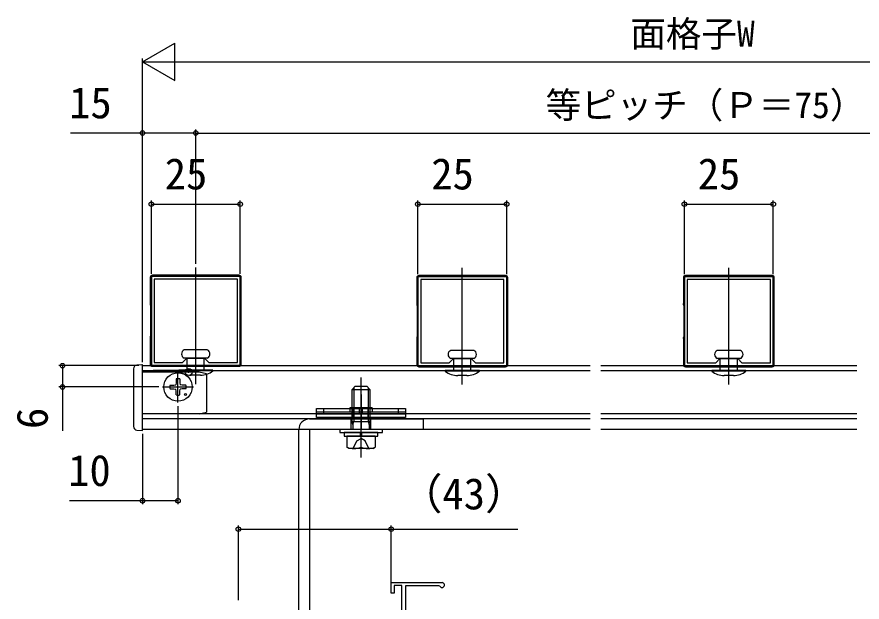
# Model space of a CAD drawing. Units: millimetres, scale not verified. Extents: x -525 to 525, y -783 to 778.
# Drawn here: x -12.8 to 225, y 327.7 to 492.3 of the extents above; entities that cross this region are included whole.
import ezdxf
from ezdxf.enums import TextEntityAlignment as Align

# ---------------------------------------------------------------- set-up
doc = ezdxf.new("R2010")
doc.units = ezdxf.units.MM
doc.header["$LTSCALE"] = 4
doc.header["$PDMODE"] = 32
doc.header["$PDSIZE"] = 2
for name, color, linetype in [('0-2_YKK_11', 7, 'Continuous'), ('0-3_YKK_11E', 7, 'Continuous'), ('0-4_YKK_12', 2, 'Continuous'), ('0-5_YKK_13', 4, 'Continuous'), ('0-7_YKK_D', 6, 'Continuous')]:
    doc.layers.add(name, color=color, linetype=linetype)
doc.styles.add('ＭＳ ゴシック', font='')
doc.styles.get('ＭＳ ゴシック').set_extended_font_data('MS Gothic')

msp = doc.modelspace()

# ---------------------------------------------------------------- linework, layer by layer
at = {"layer": '0-2_YKK_11'}
for points in [[(49.999, 394.325), (49.999, 419.325), (25.001, 419.325), (25.001, 394.325)], [(124.999, 394.216), (124.999, 419.216), (100.001, 419.216), (100.001, 394.216)], [(199.999, 394.216), (199.999, 419.216), (175.001, 419.216), (175.001, 394.216)], [(49.199, 395.125), (49.199, 418.525), (25.801, 418.525), (25.801, 395.125), (33.801, 395.125), (35.001, 396.325), (40.001, 396.325), (41.201, 395.125)], [(124.199, 395.016), (124.199, 418.416), (100.801, 418.416), (100.801, 395.016), (108.801, 395.016), (110.001, 396.216), (115.001, 396.216), (116.201, 395.016)], [(199.199, 395.016), (199.199, 418.416), (175.801, 418.416), (175.801, 395.016), (183.801, 395.016), (185.001, 396.216), (190.001, 396.216), (191.201, 395.016)]]:
    msp.add_lwpolyline(points, close=True, dxfattribs=at)
at = {"layer": '0-3_YKK_11E'}
for points in [[(60.5, 291.216), (95.3, 291.216), (95.3, 306.369), (95.2, 306.543), (95.1, 306.716), (95.1, 323.216), (95.3, 323.416), (95.5, 323.616), (95.5, 332.416), (93.3, 332.416), (93.3, 330.216), (92.5, 330.216), (92.5, 333.216), (106.8, 333.216)], [(106.194, 332.166), (105.934, 332.316), (96.5, 332.316), (96.5, 314.416), (104, 314.416), (107.5, 313.616), (107.5, 311.716), (106.5, 311.716), (106.5, 312.613), (103.865, 313.216), (96.5, 313.216)]]:
    msp.add_lwpolyline(points, dxfattribs=at)
msp.add_arc((106.8, 332.516), 0.7, 210, 89.99999, dxfattribs=at)
at = {"layer": '0-4_YKK_12'}
for p, q in [((37.5, 391.825), (37.5, 421.825)), ((112.5, 391.716), (112.5, 421.716)), ((187.5, 391.716), (187.5, 421.716)), ((37.5, 389.025), (37.5, 401.125)), ((112.5, 388.916), (112.5, 401.016)), ((187.5, 388.916), (187.5, 401.016)), ((22.5, 394.216), (148.5, 394.216)), ((22.5, 376.216), (22.5, 394.216)), ((22.5, 392.816), (148.5, 392.816)), ((32.5, 383.816), (32.5, 392.616)), ((151.5, 394.216), (171, 394.216)), ((151.5, 392.816), (171, 392.816)), ((171, 394.216), (223.5, 394.216)), ((171, 392.816), (223.5, 392.816)), ((28.1, 388.216), (36.9, 388.216)), ((84, 386.116), (84, 376.116)), ((148.5, 380.616), (22.5, 380.616)), ((171, 380.616), (151.5, 380.616)), ((223.5, 380.616), (171, 380.616)), ((148.5, 379.216), (22.5, 379.216)), ((171, 379.216), (151.5, 379.216)), ((223.5, 379.216), (171, 379.216)), ((148.5, 376.216), (22.5, 376.216)), ((171, 376.216), (151.5, 376.216)), ((223.5, 376.216), (171, 376.216))]:
    msp.add_line(p, q, dxfattribs=at)
at = {"layer": '0-5_YKK_13'}
for p, q in [((24.7, 419.026), (24.7, 411.825)), ((49.701, 419.625), (25.299, 419.625)), ((50.3, 394.624), (50.3, 419.026)), ((99.7, 418.917), (99.7, 411.716)), ((124.701, 419.516), (100.299, 419.516)), ((125.3, 394.515), (125.3, 418.917)), ((174.7, 418.917), (174.7, 411.716)), ((199.701, 419.516), (175.299, 419.516)), ((200.3, 394.515), (200.3, 418.917)), ((24.765, 411.683), (24.7, 411.825)), ((99.765, 411.574), (99.7, 411.716)), ((174.765, 411.574), (174.7, 411.716)), ((24.792, 411.187), (24.792, 402.463)), ((99.792, 411.078), (99.792, 402.354)), ((174.792, 411.078), (174.792, 402.354)), ((24.765, 401.967), (24.7, 401.825)), ((24.7, 401.825), (24.7, 394.624)), ((99.765, 401.858), (99.7, 401.716)), ((99.7, 401.716), (99.7, 394.515)), ((174.765, 401.858), (174.7, 401.716)), ((174.7, 401.716), (174.7, 394.515)), ((40.74, 398.625), (34.26, 398.625)), ((115.74, 398.516), (109.26, 398.516)), ((190.74, 398.516), (184.26, 398.516)), ((40.74, 396.325), (34.26, 396.325)), ((35.1, 392.925), (35.1, 396.325)), ((39.9, 392.925), (39.9, 396.325)), ((115.74, 396.216), (109.26, 396.216)), ((110.1, 392.816), (110.1, 396.216)), ((114.9, 392.816), (114.9, 396.216)), ((190.74, 396.216), (184.26, 396.216)), ((185.1, 392.816), (185.1, 396.216)), ((189.9, 392.816), (189.9, 396.216)), ((20, 393.336), (20, 377.096)), ((22.5, 394.416), (20.948, 394.334)), ((22.5, 394.416), (22.346, 394.416)), ((22.5, 393.417), (22.5, 394.416)), ((22.5, 377.014), (22.5, 393.417)), ((25.299, 394.025), (49.701, 394.025)), ((25.5, 392.916), (33.5, 392.916)), ((25.5, 392.416), (25.5, 392.916)), ((32.7, 392.925), (32.7, 392.725)), ((42.3, 392.925), (32.7, 392.925)), ((42.3, 392.725), (32.7, 392.725)), ((42.3, 392.925), (42.3, 392.725)), ((100.299, 393.916), (124.701, 393.916)), ((107.7, 392.816), (107.7, 392.616)), ((117.3, 392.816), (107.7, 392.816)), ((117.3, 392.616), (107.7, 392.616)), ((117.3, 392.816), (117.3, 392.616)), ((175.299, 393.916), (199.701, 393.916)), ((182.7, 392.816), (182.7, 392.616)), ((192.3, 392.816), (182.7, 392.816)), ((192.3, 392.616), (182.7, 392.616)), ((192.3, 392.816), (192.3, 392.616)), ((38.5, 392.416), (22.5, 392.416)), ((32, 390.461), (31.981, 389.353)), ((33, 390.461), (33.019, 389.353)), ((38.8, 391.525), (36.2, 391.525)), ((40.5, 391.916), (38.5, 392.416)), ((40.5, 391.916), (40.5, 381.116)), ((84, 368.416), (84, 390.916)), ((113.8, 391.416), (111.2, 391.416)), ((188.8, 391.416), (186.2, 391.416)), ((30.255, 388.716), (31.363, 388.735)), ((30.255, 387.716), (31.363, 387.696)), ((31.363, 388.735), (31.88, 388.836)), ((31.363, 387.696), (31.88, 387.596)), ((31.981, 389.353), (31.88, 388.836)), ((33.019, 389.353), (33.12, 388.836)), ((33.637, 388.735), (33.12, 388.836)), ((33.637, 387.696), (33.12, 387.596)), ((34.745, 388.716), (33.637, 388.735)), ((34.745, 387.716), (33.637, 387.696)), ((82.4, 388.416), (81.5, 387.516)), ((81.986, 388.002), (81.986, 378.516)), ((82.4, 388.416), (85.6, 388.416)), ((85.6, 388.416), (86.5, 387.516)), ((86.014, 388.002), (86.014, 378.516)), ((31.981, 387.079), (31.88, 387.596)), ((32, 385.971), (31.981, 387.079)), ((33, 385.971), (33.019, 387.079)), ((33.019, 387.079), (33.12, 387.596)), ((81.5, 378.516), (81.5, 387.516)), ((81.5, 387.516), (86.5, 387.516)), ((86.5, 387.516), (86.5, 378.516)), ((38.5, 380.616), (22.5, 380.616)), ((38.5, 380.616), (40.5, 381.116)), ((96.5, 381.116), (71.5, 381.116)), ((71.5, 380.616), (96.5, 380.616)), ((73.5, 380.616), (73.5, 382.116)), ((87.1, 382.316), (80.9, 382.316)), ((81.5, 382.316), (81.5, 379.616)), ((82, 379.616), (82, 382.316)), ((83.542, 380.616), (83.542, 382.116)), ((84.458, 380.616), (84.458, 382.116)), ((86, 379.616), (86, 382.316)), ((86.5, 382.316), (86.5, 379.616)), ((94.5, 382.116), (94.5, 380.616)), ((81.25, 376.216), (81.25, 379.216)), ((81.5, 378.516), (86.5, 378.516)), ((81.743, 377.674), (81.5, 378.516)), ((81.743, 377.674), (81.986, 378.516)), ((86.014, 378.516), (86.257, 377.674)), ((86.257, 377.674), (86.5, 378.516)), ((86.75, 376.216), (86.75, 379.216)), ((22.5, 376.016), (22.35, 376.016)), ((81.743, 377.674), (81.743, 376.216)), ((86.257, 377.674), (86.257, 376.216)), ((80, 374.416), (80, 371.273)), ((88, 374.416), (80, 374.416)), ((83.8, 375.416), (83.8, 374.416)), ((84.2, 374.416), (84.2, 375.416)), ((84.2, 374.416), (88.7, 374.416)), ((88, 374.416), (88, 371.273)), ((80.619, 370.916), (80, 371.273)), ((87.381, 370.916), (88, 371.273)), ((87.381, 370.916), (80.619, 370.916))]:
    msp.add_line(p, q, dxfattribs=at)
for points in [[(33.5, 392.916), (33.525, 392.91), (33.598, 392.891), (33.718, 392.861), (33.882, 392.82), (34.086, 392.769), (34.324, 392.71), (34.592, 392.643), (34.882, 392.57), (35.187, 392.494), (35.5, 392.416)], [(80.9, 382.316), (80.9, 382.116), (80.9, 381.116)], [(87.1, 382.316), (87.1, 382.116), (87.1, 381.116)], [(69.5, 379.216), (101.5, 379.216), (101.5, 376.216), (69.5, 376.216), (69.5, 322.216)], [(20.948, 376.097), (22.5, 376.016), (22.5, 377.014)], [(39.5, 322.216), (66.5, 322.216), (66.5, 376.216)], [(83.8, 375.416), (79.3, 375.416), (79.3, 374.416), (83.8, 374.416)], [(81.8, 370.916), (82.85, 373.069), (84, 373.68)], [(86.2, 370.916), (85.15, 373.069), (84, 373.68)], [(88.7, 374.416), (88.7, 375.416), (84.2, 375.416)]]:
    msp.add_lwpolyline(points, dxfattribs=at)
for points in [[(71.5, 382.116), (96.5, 382.116), (96.5, 379.616), (71.5, 379.616)], [(90, 375.416), (90, 376.216), (78, 376.216), (78, 375.416)]]:
    msp.add_lwpolyline(points, close=True, dxfattribs=at)
for centre, radius in [((32.5, 388.216), 4), ((34.621, 386.094), 0.3)]:
    msp.add_circle(centre, radius, dxfattribs=at)
for centre, radius, start, end in [((34.75, 397.475), 1.25, 113.09233, 246.90767), ((40.25, 397.475), 1.25, 293.09233, 66.90767), ((109.75, 397.366), 1.25, 113.09233, 246.90767), ((115.25, 397.366), 1.25, 293.09233, 66.90767), ((184.75, 397.366), 1.25, 113.09233, 246.90767), ((190.25, 397.366), 1.25, 293.09233, 66.90767), ((21, 393.336), 1, 93, 180), ((36.2, 397.229), 5.704, 232.15071, 270), ((38.8, 397.229), 5.704, 270, 307.84929), ((111.2, 397.12), 5.704, 232.15071, 270), ((113.8, 397.12), 5.704, 270, 307.84929), ((186.2, 397.12), 5.704, 232.15071, 270), ((188.8, 397.12), 5.704, 270, 307.84929), ((32.5, 388.216), 2.3, 77.44414, 102.55586), ((32.5, 388.216), 2.3, 167.44414, 192.55586), ((32.5, 388.216), 2.3, 347.44414, 12.55586), ((32.5, 388.216), 2.3, 257.44414, 282.55586), ((69.5, 376.216), 3, 90, 180), ((21, 377.096), 1, 180, 267), ((82, 376.862), 5.947, 250.34714, 289.65286), ((86, 376.862), 5.947, 250.34714, 289.65286)]:
    msp.add_arc(centre, radius, start, end, dxfattribs=at)
for centre, major_axis, ratio, start_param, end_param in [((25.301, 419.024), (0.426, -0.426), 0.99628, 2.358058, 3.9251274), ((49.699, 419.024), (-0.426, -0.426), 0.99628, 2.358058, 3.9251274), ((100.301, 418.915), (0.426, -0.426), 0.99628, 2.358058, 3.9251274), ((124.699, 418.915), (-0.426, -0.426), 0.99628, 2.358058, 3.9251274), ((175.301, 418.915), (0.426, -0.426), 0.99628, 2.358058, 3.9251274), ((199.699, 418.915), (-0.426, -0.426), 0.99628, 2.358058, 3.9251274), ((24.761, 411.187), (0, -0.5), 0.061163, 1.5707963, 3.0091222), ((99.761, 411.078), (0, -0.5), 0.061163, 1.5707963, 3.0091222), ((174.761, 411.078), (0, -0.5), 0.061163, 1.5707963, 3.0091222), ((24.761, 402.463), (0, -0.5), 0.061163, 0.1324705, 1.5707963), ((99.761, 402.354), (0, -0.5), 0.061163, 0.1324705, 1.5707963), ((174.761, 402.354), (0, -0.5), 0.061163, 0.1324705, 1.5707963), ((25.301, 394.626), (0.426, 0.426), 0.99628, 2.358058, 3.9251274), ((49.699, 394.626), (-0.426, 0.426), 0.99628, 2.358058, 3.9251274), ((100.301, 394.517), (0.426, 0.426), 0.99628, 2.358058, 3.9251274), ((124.699, 394.517), (-0.426, 0.426), 0.99628, 2.358058, 3.9251274), ((175.301, 394.517), (0.426, 0.426), 0.99628, 2.358058, 3.9251274), ((199.699, 394.517), (-0.426, 0.426), 0.99628, 2.358058, 3.9251274)]:
    msp.add_ellipse(centre, major_axis=major_axis, ratio=ratio, start_param=start_param, end_param=end_param, dxfattribs=at)
msp.add_point((35.5, 392.416), dxfattribs=at)
at = {"layer": '0-7_YKK_D'}
for p, q in [((22.5, 479.625), (31.593, 484.875)), ((31.593, 474.375), (31.593, 484.875)), ((22.5, 421.216), (22.5, 480.625)), ((22.5, 479.625), (31.593, 474.375)), ((22.5, 479.625), (40.687, 479.625)), ((33, 479.625), (342, 479.625)), ((22.5, 395.216), (22.5, 460.625)), ((37.5, 422.825), (37.5, 460.625)), ((37.5, 422.825), (37.5, 460.625)), ((37.5, 459.625), (337.5, 459.625)), ((25.001, 420.025), (25.001, 440.625)), ((49.999, 420.025), (49.999, 440.625)), ((100.001, 419.916), (100.001, 440.625)), ((124.999, 419.916), (124.999, 440.625)), ((175.001, 419.916), (175.001, 440.625)), ((199.999, 419.916), (199.999, 440.625)), ((25.001, 439.625), (49.999, 439.625)), ((100.001, 439.625), (124.999, 439.625)), ((175.001, 439.625), (199.999, 439.625)), ((21.5, 394.216), (-1, 394.216)), ((27.1, 388.216), (-1, 388.216)), ((32.5, 382.816), (32.5, 355.216)), ((22.5, 375.016), (22.5, 355.216)), ((49.5, 328.216), (49.5, 349.216)), ((92.5, 332.766), (92.5, 349.216))]:
    msp.add_line(p, q, dxfattribs=at)
for points in [[(37.5, 459.625), (22.5, 459.625), (2.223, 459.625)], [(0, 394.216), (0, 388.216), (0, 375.848)], [(32.5, 356.216), (22.5, 356.216), (1.95, 356.216)], [(49.5, 348.216), (92.5, 348.216), (128.118, 348.216)]]:
    msp.add_lwpolyline(points, dxfattribs=at)
for centre in [(22.5, 459.625), (37.5, 459.625), (37.5, 459.625), (25.001, 439.625), (49.999, 439.625), (100.001, 439.625), (124.999, 439.625), (175.001, 439.625), (199.999, 439.625), (0, 394.216), (0, 388.216), (22.5, 356.216), (32.5, 356.216), (49.5, 348.216), (92.5, 348.216)]:
    msp.add_circle(centre, 0.637, dxfattribs=at)

# ---------------------------------------------------------------- texts
at = {"layer": '0-7_YKK_D', "style": 'ＭＳ ゴシック'}
for s, height, p in [('面格子W', 7.331, (159.801, 481.675)), ('15', 8.798, (1.882, 461.125)), ('等ピッチ（Ｐ＝75）', 7.331, (135.938, 461.618)), ('25', 8.798, (28.773, 441.125)), ('25', 8.798, (103.773, 441.125)), ('25', 8.798, (178.773, 441.125)), ('10', 8.798, (1.609, 357.716)), ('（43）', 8.798, (94.914, 351.148))]:
    msp.add_text(s, height=height, dxfattribs=at).set_placement(p, align=Align.BOTTOM_LEFT)
msp.add_text('6', height=8.798, rotation=90, dxfattribs=at).set_placement((-1.5, 376.393), align=Align.BOTTOM_LEFT)

doc.saveas('drawing.dxf')
